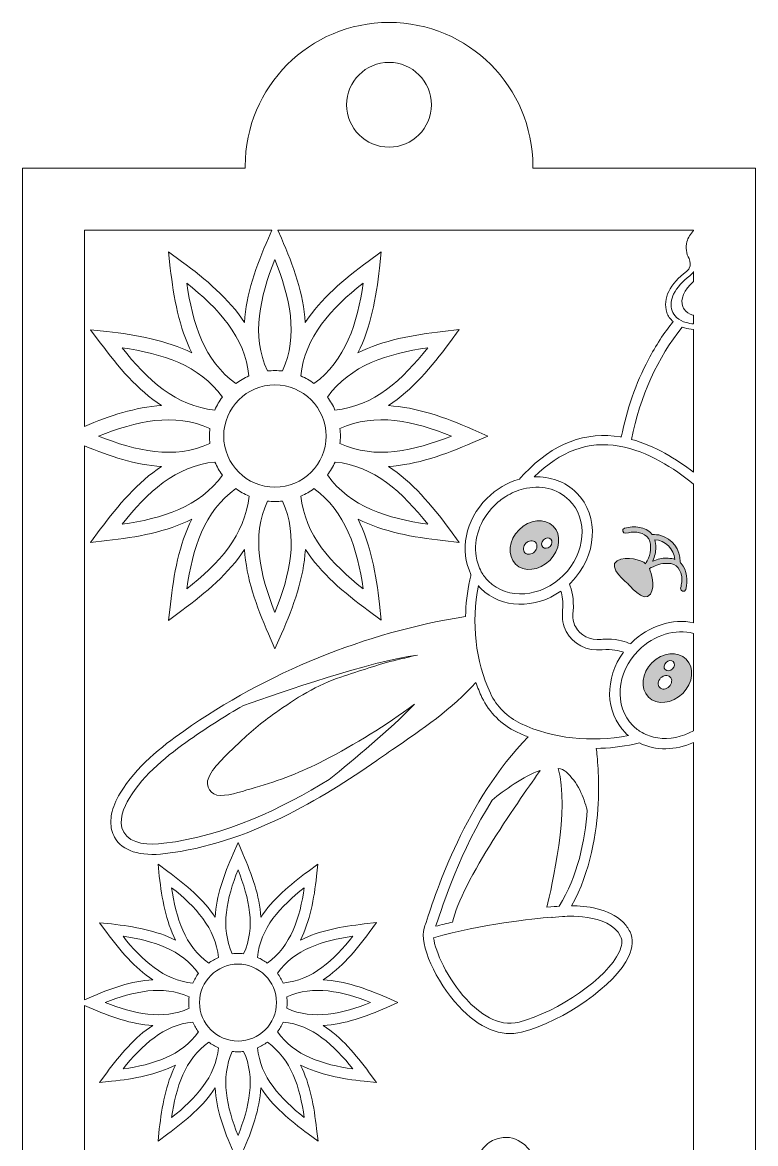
# Model space of a CAD drawing. Header units: inches. Extents: x 0.9 to 7.6, y -17.3 to 6.3.
# Drawn here: x 0.92 to 7.59, y -3.9 to 6.3 of the extents above; entities that cross this region are included whole.
import ezdxf

# ---------------------------------------------------------------- set-up
doc = ezdxf.new("R2010")
doc.units = ezdxf.units.IN
doc.header["$MEASUREMENT"] = 0
doc.layers.add('Layer 1', color=7, linetype='Continuous')

# ---------------------------------------------------------------- blocks, each defined once
blk = doc.blocks.new('block 2')
at = {"layer": 'Layer 1', "true_color": 0x231f20}
h = blk.add_hatch(color=250, dxfattribs=at)
h.dxf.hatch_style = 2
edge = h.paths.add_edge_path()
edge.add_spline(control_points=[(5.408, 1.369), (5.485, 1.292), (5.625, 1.307), (5.72, 1.402), (5.815, 1.497), (5.829, 1.636), (5.752, 1.713), (5.675, 1.79), (5.535, 1.776), (5.44, 1.681), (5.346, 1.586), (5.331, 1.447), (5.408, 1.369)], knot_values=[0, 0, 0, 0, 1, 1, 1, 2, 2, 2, 3, 3, 3, 4, 4, 4, 4], degree=3, periodic=1)
edge = h.paths.add_edge_path()
edge.add_spline(control_points=[(5.663, 1.589), (5.684, 1.609), (5.713, 1.612), (5.73, 1.595), (5.746, 1.579), (5.743, 1.549), (5.723, 1.529), (5.703, 1.509), (5.673, 1.506), (5.656, 1.522), (5.64, 1.539), (5.643, 1.568), (5.663, 1.589)], knot_values=[0, 0, 0, 0, 1, 1, 1, 2, 2, 2, 3, 3, 3, 4, 4, 4, 4], degree=3, periodic=1)
edge = h.paths.add_edge_path()
edge.add_spline(control_points=[(5.503, 1.558), (5.529, 1.584), (5.568, 1.588), (5.59, 1.567), (5.611, 1.545), (5.607, 1.507), (5.581, 1.48), (5.554, 1.454), (5.516, 1.45), (5.494, 1.471), (5.473, 1.493), (5.477, 1.531), (5.503, 1.558)], knot_values=[0, 0, 0, 0, 1, 1, 1, 2, 2, 2, 3, 3, 3, 4, 4, 4, 4], degree=3, periodic=1)
h = blk.add_hatch(color=250, dxfattribs=at)
h.dxf.hatch_style = 2
edge = h.paths.add_edge_path()
edge.add_spline(control_points=[(6.412, 1.649), (6.477, 1.664), (6.551, 1.667), (6.604, 1.619), (6.632, 1.595), (6.636, 1.557), (6.637, 1.522), (6.637, 1.488), (6.631, 1.454), (6.617, 1.423), (6.61, 1.405), (6.601, 1.388), (6.591, 1.371), (6.591, 1.371), (6.578, 1.384), (6.578, 1.384), (6.578, 1.384), (6.577, 1.385), (6.577, 1.385), (6.577, 1.385), (6.577, 1.385), (6.577, 1.385), (6.561, 1.392), (6.42, 1.453), (6.332, 1.399), (6.239, 1.341), (6.429, 1.192), (6.429, 1.192), (6.429, 1.192), (6.578, 1.002), (6.636, 1.095), (6.682, 1.171), (6.644, 1.286), (6.627, 1.327), (6.672, 1.351), (6.717, 1.373), (6.769, 1.375), (6.801, 1.376), (6.845, 1.375), (6.871, 1.353), (6.896, 1.331), (6.911, 1.298), (6.918, 1.266), (6.926, 1.227), (6.92, 1.188), (6.911, 1.15), (6.904, 1.12), (6.95, 1.108), (6.957, 1.138), (6.976, 1.22), (6.974, 1.308), (6.916, 1.374), (6.913, 1.378), (6.909, 1.381), (6.906, 1.385), (6.906, 1.386), (6.907, 1.388), (6.907, 1.39), (6.911, 1.499), (6.833, 1.599), (6.73, 1.629), (6.705, 1.636), (6.679, 1.638), (6.653, 1.636), (6.651, 1.639), (6.649, 1.641), (6.647, 1.644), (6.62, 1.674), (6.578, 1.695), (6.538, 1.702), (6.492, 1.711), (6.445, 1.706), (6.4, 1.695), (6.37, 1.688), (6.382, 1.642), (6.412, 1.649)], knot_values=[0, 0, 0, 0, 1, 1, 1, 2, 2, 2, 3, 3, 3, 4, 4, 4, 5, 5, 5, 6, 6, 6, 7, 7, 7, 8, 8, 8, 9, 9, 9, 10, 10, 10, 11, 11, 11, 12, 12, 12, 13, 13, 13, 14, 14, 14, 15, 15, 15, 16, 16, 16, 17, 17, 17, 18, 18, 18, 19, 19, 19, 20, 20, 20, 21, 21, 21, 22, 22, 22, 23, 23, 23, 24, 24, 24, 25, 25, 25, 25], degree=3, periodic=1)
edge = h.paths.add_edge_path()
edge.add_spline(control_points=[(6.658, 1.398), (6.675, 1.437), (6.685, 1.478), (6.684, 1.52), (6.684, 1.543), (6.682, 1.567), (6.675, 1.59), (6.77, 1.587), (6.852, 1.505), (6.859, 1.411), (6.84, 1.417), (6.819, 1.42), (6.798, 1.422), (6.756, 1.424), (6.715, 1.418), (6.675, 1.402), (6.669, 1.4), (6.663, 1.397), (6.656, 1.394), (6.657, 1.395), (6.657, 1.396), (6.658, 1.398)], knot_values=[0, 0, 0, 0, 1, 1, 1, 2, 2, 2, 3, 3, 3, 4, 4, 4, 5, 5, 5, 6, 6, 6, 7, 7, 7, 7], degree=3, periodic=1)
h = blk.add_hatch(color=250, dxfattribs=at)
h.dxf.hatch_style = 2
edge = h.paths.add_edge_path()
edge.add_spline(control_points=[(6.93, 0.192), (7.025, 0.287), (7.039, 0.426), (6.962, 0.503), (6.885, 0.58), (6.745, 0.566), (6.65, 0.471), (6.555, 0.376), (6.541, 0.236), (6.618, 0.159), (6.695, 0.082), (6.835, 0.097), (6.93, 0.192)], knot_values=[0, 0, 0, 0, 1, 1, 1, 2, 2, 2, 3, 3, 3, 4, 4, 4, 4], degree=3, periodic=1)
edge = h.paths.add_edge_path()
edge.add_spline(control_points=[(6.778, 0.474), (6.798, 0.494), (6.828, 0.497), (6.844, 0.481), (6.861, 0.464), (6.857, 0.435), (6.837, 0.415), (6.817, 0.394), (6.787, 0.391), (6.771, 0.408), (6.754, 0.424), (6.758, 0.454), (6.778, 0.474)], knot_values=[0, 0, 0, 0, 1, 1, 1, 2, 2, 2, 3, 3, 3, 4, 4, 4, 4], degree=3, periodic=1)
edge = h.paths.add_edge_path()
edge.add_spline(control_points=[(6.729, 0.332), (6.755, 0.358), (6.794, 0.362), (6.816, 0.341), (6.837, 0.319), (6.833, 0.281), (6.807, 0.254), (6.78, 0.228), (6.741, 0.224), (6.72, 0.245), (6.699, 0.267), (6.703, 0.305), (6.729, 0.332)], knot_values=[0, 0, 0, 0, 1, 1, 1, 2, 2, 2, 3, 3, 3, 4, 4, 4, 4], degree=3, periodic=1)
at = {"layer": 'Layer 1', "lineweight": 0}
for points, knots in [([(5.566, 4.971), (5.566, 4.976), (5.566, 4.982), (5.566, 4.987), (5.566, 5.71), (4.98, 6.296), (4.257, 6.296), (3.534, 6.296), (2.948, 5.71), (2.948, 4.987), (2.948, 4.982), (2.948, 4.976), (2.948, 4.971), (2.948, 4.971), (0.921, 4.971), (0.921, 4.971), (0.921, 4.971), (0.921, -17.31), (0.921, -17.31), (0.921, -17.31), (7.593, -17.31), (7.593, -17.31), (7.593, -17.31), (7.593, -8.71), (7.593, -8.71), (7.593, -8.71), (7.593, -7.305), (7.593, -7.305), (7.593, -7.305), (7.593, -7.115), (7.593, -7.115), (7.593, -7.115), (7.593, -5.753), (7.593, -5.753), (7.593, -5.753), (7.593, 4.971), (7.593, 4.971), (7.593, 4.971), (5.566, 4.971), (5.566, 4.971)], [0, 0, 0, 0, 1, 1, 1, 2, 2, 2, 3, 3, 3, 4, 4, 4, 5, 5, 5, 6, 6, 6, 7, 7, 7, 8, 8, 8, 9, 9, 9, 10, 10, 10, 11, 11, 11, 12, 12, 12, 13, 13, 13, 13]), ([(4.257, 5.933), (4.47, 5.933), (4.643, 5.761), (4.643, 5.547), (4.643, 5.334), (4.47, 5.161), (4.257, 5.161), (4.044, 5.161), (3.871, 5.334), (3.871, 5.547), (3.871, 5.761), (4.044, 5.933), (4.257, 5.933)], [0, 0, 0, 0, 1, 1, 1, 2, 2, 2, 3, 3, 3, 4, 4, 4, 4]), ([(1.485, 4.407), (1.485, 4.407), (3.191, 4.407), (3.191, 4.407), (3.191, 4.407), (3.159, 4.333), (3.159, 4.333), (3.05, 4.083), (2.956, 3.823), (2.942, 3.565), (2.801, 3.782), (2.59, 3.96), (2.37, 4.122), (2.37, 4.122), (2.251, 4.21), (2.251, 4.21), (2.251, 4.21), (2.267, 4.062), (2.267, 4.062), (2.298, 3.791), (2.347, 3.519), (2.463, 3.289), (2.233, 3.405), (1.961, 3.454), (1.69, 3.485), (1.69, 3.485), (1.542, 3.501), (1.542, 3.501), (1.542, 3.501), (1.63, 3.382), (1.63, 3.382), (1.793, 3.162), (1.97, 2.951), (2.187, 2.81), (1.952, 2.797), (1.715, 2.718), (1.485, 2.621), (1.485, 2.621), (1.485, 4.407), (1.485, 4.407)], [0, 0, 0, 0, 1, 1, 1, 2, 2, 2, 3, 3, 3, 4, 4, 4, 5, 5, 5, 6, 6, 6, 7, 7, 7, 8, 8, 8, 9, 9, 9, 10, 10, 10, 11, 11, 11, 12, 12, 12, 13, 13, 13, 13]), ([(6.989, -14.947), (6.964, -14.921), (6.935, -14.903), (6.902, -14.889), (6.89, -14.885), (6.88, -14.88), (6.869, -14.875), (6.884, -14.855), (6.896, -14.834), (6.906, -14.812), (6.926, -14.765), (6.929, -14.709), (6.908, -14.662), (6.891, -14.622), (6.856, -14.59), (6.818, -14.57), (6.798, -14.561), (6.778, -14.552), (6.756, -14.548), (6.731, -14.543), (6.707, -14.54), (6.682, -14.541), (6.668, -14.541), (6.654, -14.542), (6.64, -14.544), (6.666, -14.502), (6.691, -14.459), (6.712, -14.414), (6.735, -14.365), (6.753, -14.314), (6.761, -14.26), (6.769, -14.205), (6.76, -14.151), (6.728, -14.105), (6.71, -14.08), (6.685, -14.062), (6.657, -14.049), (6.632, -14.037), (6.604, -14.035), (6.577, -14.038), (6.542, -14.042), (6.51, -14.056), (6.479, -14.074), (6.518, -14.019), (6.557, -13.964), (6.595, -13.909), (6.627, -13.862), (6.661, -13.815), (6.688, -13.765), (6.718, -13.711), (6.739, -13.655), (6.748, -13.594), (6.756, -13.538), (6.756, -13.471), (6.713, -13.429), (6.672, -13.389), (6.616, -13.381), (6.562, -13.389), (6.513, -13.396), (6.467, -13.416), (6.426, -13.442), (6.371, -13.477), (6.317, -13.514), (6.264, -13.553), (6.224, -13.583), (6.184, -13.614), (6.146, -13.646), (6.146, -13.633), (6.145, -13.62), (6.143, -13.606), (6.138, -13.574), (6.128, -13.54), (6.112, -13.512), (6.091, -13.478), (6.064, -13.45), (6.026, -13.436), (5.99, -13.422), (5.952, -13.427), (5.916, -13.439), (5.89, -13.449), (5.865, -13.466), (5.843, -13.484), (5.818, -13.504), (5.797, -13.527), (5.776, -13.551), (5.742, -13.589), (5.713, -13.632), (5.684, -13.674), (5.651, -13.724), (5.619, -13.775), (5.589, -13.826), (5.589, -13.825), (5.588, -13.824), (5.588, -13.823), (5.573, -13.778), (5.553, -13.735), (5.519, -13.701), (5.504, -13.686), (5.487, -13.671), (5.468, -13.66), (5.445, -13.648), (5.422, -13.639), (5.396, -13.635), (5.345, -13.628), (5.293, -13.65), (5.255, -13.683), (5.232, -13.702), (5.214, -13.725), (5.2, -13.751), (5.196, -13.747), (5.193, -13.744), (5.189, -13.741), (5.17, -13.724), (5.153, -13.705), (5.132, -13.69), (5.103, -13.67), (5.069, -13.657), (5.033, -13.654), (5, -13.651), (4.965, -13.658), (4.935, -13.671), (4.907, -13.684), (4.883, -13.704), (4.864, -13.728), (4.848, -13.749), (4.836, -13.774), (4.828, -13.799), (4.819, -13.826), (4.814, -13.854), (4.811, -13.882), (4.806, -13.934), (4.809, -13.988), (4.816, -14.04), (4.823, -14.096), (4.838, -14.151), (4.859, -14.204), (4.901, -14.307), (4.97, -14.398), (5.049, -14.476), (5.084, -14.512), (5.122, -14.546), (5.16, -14.578), (5.077, -14.572), (4.994, -14.577), (4.914, -14.591), (4.692, -14.632), (4.491, -14.763), (4.297, -14.991), (4.141, -15.175), (4.014, -15.394), (3.888, -15.62), (3.781, -15.809), (3.646, -16.072), (3.535, -16.362), (3.495, -16.466), (3.458, -16.572), (3.426, -16.68), (3.42, -16.702), (3.414, -16.724), (3.408, -16.746), (3.408, -16.746), (1.525, -16.746), (1.525, -16.746), (1.531, -16.734), (1.54, -16.724), (1.551, -16.715), (1.622, -16.662), (1.677, -16.6), (1.712, -16.533), (1.741, -16.477), (1.748, -16.402), (1.729, -16.342), (1.719, -16.31), (1.698, -16.281), (1.672, -16.259), (1.755, -16.156), (1.83, -16.041), (1.897, -15.914), (2.01, -15.699), (2.094, -15.456), (2.143, -15.209), (2.145, -15.21), (2.147, -15.21), (2.149, -15.21), (2.464, -15.266), (2.767, -15.15), (3.026, -14.874), (3.042, -14.858), (3.056, -14.841), (3.071, -14.824), (3.178, -14.795), (3.281, -14.737), (3.368, -14.65), (3.565, -14.453), (3.616, -14.17), (3.511, -13.959), (3.515, -13.943), (3.518, -13.927), (3.522, -13.911), (3.545, -13.799), (3.558, -13.687), (3.561, -13.577), (4.479, -13.429), (5.365, -13.069), (6.125, -12.534), (6.328, -12.39), (6.556, -12.211), (6.703, -11.969), (6.743, -11.903), (6.769, -11.84), (6.781, -11.78), (6.791, -11.729), (6.791, -11.682), (6.781, -11.639), (6.775, -11.614), (6.766, -11.59), (6.754, -11.568), (6.683, -11.443), (6.524, -11.392), (6.294, -11.419), (5.539, -11.509), (4.868, -11.919), (4.369, -12.267), (4.322, -12.299), (4.274, -12.332), (4.223, -12.366), (3.964, -12.543), (3.674, -12.741), (3.468, -12.977), (3.451, -12.931), (3.432, -12.885), (3.411, -12.841), (3.345, -12.703), (3.233, -12.592), (3.096, -12.526), (3.062, -12.51), (3.027, -12.495), (2.991, -12.481), (3.558, -11.902), (3.829, -11.072), (3.92, -10.794), (3.927, -10.772), (3.933, -10.754), (3.938, -10.74), (3.985, -10.601), (3.832, -10.256), (3.623, -10.03), (3.438, -9.831), (3.235, -9.747), (3.05, -9.795), (2.66, -9.895), (2.196, -10.224), (2.076, -10.484), (2.037, -10.568), (2.033, -10.643), (2.064, -10.707), (2.08, -10.741), (2.102, -10.77), (2.127, -10.795), (2.254, -10.922), (2.473, -10.943), (2.596, -10.944), (2.42, -11.256), (2.367, -11.617), (2.354, -11.874), (2.342, -12.116), (2.362, -12.306), (2.371, -12.375), (2.258, -12.378), (2.142, -12.391), (2.025, -12.415), (2.01, -12.419), (1.994, -12.422), (1.978, -12.426), (1.831, -12.353), (1.649, -12.355), (1.485, -12.43), (1.485, -12.43), (1.485, -9.828), (1.485, -9.828), (1.485, -9.828), (1.493, -9.845), (1.493, -9.845), (1.493, -9.845), (1.55, -9.714), (1.55, -9.714), (1.655, -9.474), (1.745, -9.225), (1.758, -8.978), (1.893, -9.185), (2.096, -9.356), (2.307, -9.511), (2.307, -9.511), (2.421, -9.596), (2.421, -9.596), (2.421, -9.596), (2.405, -9.454), (2.405, -9.454), (2.376, -9.194), (2.329, -8.933), (2.217, -8.712), (2.438, -8.824), (2.699, -8.871), (2.959, -8.9), (2.959, -8.9), (3.101, -8.916), (3.101, -8.916), (3.101, -8.916), (3.016, -8.801), (3.016, -8.801), (2.861, -8.59), (2.69, -8.388), (2.483, -8.253), (2.73, -8.239), (2.979, -8.149), (3.219, -8.044), (3.219, -8.044), (3.35, -7.987), (3.35, -7.987), (3.35, -7.987), (3.219, -7.93), (3.219, -7.93), (2.979, -7.825), (2.73, -7.735), (2.483, -7.722), (2.69, -7.587), (2.861, -7.384), (3.016, -7.173), (3.016, -7.173), (3.101, -7.059), (3.101, -7.059), (3.101, -7.059), (2.959, -7.075), (2.959, -7.075), (2.699, -7.104), (2.438, -7.151), (2.217, -7.263), (2.329, -7.042), (2.376, -6.781), (2.405, -6.521), (2.405, -6.521), (2.421, -6.379), (2.421, -6.379), (2.421, -6.379), (2.306, -6.464), (2.306, -6.464), (2.095, -6.619), (1.893, -6.79), (1.758, -6.997), (1.744, -6.75), (1.654, -6.501), (1.549, -6.261), (1.549, -6.261), (1.492, -6.13), (1.492, -6.13), (1.492, -6.13), (1.485, -6.147), (1.485, -6.147), (1.485, -6.147), (1.485, -2.647), (1.485, -2.647), (1.485, -2.647), (1.529, -2.666), (1.529, -2.666), (1.718, -2.748), (1.913, -2.819), (2.107, -2.829), (1.944, -2.936), (1.81, -3.094), (1.688, -3.259), (1.688, -3.259), (1.622, -3.349), (1.622, -3.349), (1.622, -3.349), (1.733, -3.337), (1.733, -3.337), (1.937, -3.314), (2.142, -3.277), (2.315, -3.189), (2.227, -3.363), (2.19, -3.567), (2.167, -3.771), (2.167, -3.771), (2.155, -3.882), (2.155, -3.882), (2.155, -3.882), (2.245, -3.816), (2.245, -3.816), (2.41, -3.694), (2.569, -3.56), (2.675, -3.397), (2.685, -3.591), (2.756, -3.786), (2.838, -3.975), (2.838, -3.975), (2.883, -4.077), (2.883, -4.077), (2.883, -4.077), (2.928, -3.975), (2.928, -3.975), (3.01, -3.786), (3.08, -3.591), (3.091, -3.397), (3.197, -3.56), (3.355, -3.694), (3.521, -3.816), (3.521, -3.816), (3.611, -3.882), (3.611, -3.882), (3.611, -3.882), (3.598, -3.771), (3.598, -3.771), (3.575, -3.567), (3.539, -3.362), (3.451, -3.189), (3.624, -3.277), (3.828, -3.314), (4.032, -3.337), (4.032, -3.337), (4.143, -3.349), (4.143, -3.349), (4.143, -3.349), (4.077, -3.259), (4.077, -3.259), (3.955, -3.094), (3.821, -2.935), (3.659, -2.829), (3.853, -2.819), (4.048, -2.748), (4.236, -2.666), (4.236, -2.666), (4.338, -2.621), (4.338, -2.621), (4.338, -2.621), (4.236, -2.576), (4.236, -2.576), (4.048, -2.494), (3.853, -2.424), (3.659, -2.413), (3.821, -2.307), (3.955, -2.149), (4.077, -1.983), (4.077, -1.983), (4.143, -1.893), (4.143, -1.893), (4.143, -1.893), (4.032, -1.906), (4.032, -1.906), (3.828, -1.929), (3.624, -1.965), (3.451, -2.053), (3.538, -1.88), (3.575, -1.676), (3.598, -1.472), (3.598, -1.472), (3.61, -1.361), (3.61, -1.361), (3.61, -1.361), (3.52, -1.427), (3.52, -1.427), (3.355, -1.549), (3.197, -1.683), (3.091, -1.845), (3.08, -1.651), (3.009, -1.456), (2.927, -1.268), (2.927, -1.268), (2.883, -1.166), (2.883, -1.166), (2.883, -1.166), (2.838, -1.268), (2.838, -1.268), (2.756, -1.456), (2.685, -1.652), (2.675, -1.845), (2.569, -1.683), (2.41, -1.549), (2.245, -1.427), (2.245, -1.427), (2.155, -1.361), (2.155, -1.361), (2.155, -1.361), (2.167, -1.472), (2.167, -1.472), (2.19, -1.676), (2.227, -1.88), (2.315, -2.053), (2.141, -1.966), (1.937, -1.929), (1.733, -1.906), (1.733, -1.906), (1.622, -1.894), (1.622, -1.894), (1.622, -1.894), (1.688, -1.984), (1.688, -1.984), (1.81, -2.149), (1.944, -2.307), (2.107, -2.413), (1.913, -2.424), (1.718, -2.495), (1.529, -2.577), (1.529, -2.577), (1.485, -2.596), (1.485, -2.596), (1.485, -2.596), (1.485, 2.445), (1.485, 2.445), (1.715, 2.348), (1.952, 2.269), (2.187, 2.256), (1.971, 2.115), (1.793, 1.904), (1.63, 1.685), (1.63, 1.685), (1.542, 1.565), (1.542, 1.565), (1.542, 1.565), (1.69, 1.582), (1.69, 1.582), (1.962, 1.612), (2.233, 1.661), (2.464, 1.778), (2.347, 1.547), (2.298, 1.276), (2.268, 1.004), (2.268, 1.004), (2.251, 0.856), (2.251, 0.856), (2.251, 0.856), (2.371, 0.945), (2.371, 0.945), (2.591, 1.107), (2.801, 1.285), (2.943, 1.501), (2.957, 1.243), (3.05, 0.984), (3.16, 0.733), (3.16, 0.733), (3.219, 0.597), (3.219, 0.597), (3.219, 0.597), (3.279, 0.733), (3.279, 0.733), (3.388, 0.984), (3.482, 1.243), (3.496, 1.501), (3.637, 1.285), (3.848, 1.107), (4.068, 0.945), (4.068, 0.945), (4.187, 0.857), (4.187, 0.857), (4.187, 0.857), (4.171, 1.004), (4.171, 1.004), (4.14, 1.276), (4.091, 1.548), (3.975, 1.778), (4.205, 1.661), (4.477, 1.612), (4.748, 1.582), (4.748, 1.582), (4.896, 1.565), (4.896, 1.565), (4.896, 1.565), (4.808, 1.685), (4.808, 1.685), (4.646, 1.905), (4.468, 2.116), (4.251, 2.257), (4.509, 2.271), (4.769, 2.365), (5.019, 2.474), (5.019, 2.474), (5.155, 2.533), (5.155, 2.533), (5.155, 2.533), (5.019, 2.593), (5.019, 2.593), (4.769, 2.702), (4.509, 2.796), (4.251, 2.81), (4.467, 2.951), (4.645, 3.162), (4.808, 3.382), (4.808, 3.382), (4.896, 3.502), (4.896, 3.502), (4.896, 3.502), (4.748, 3.485), (4.748, 3.485), (4.476, 3.454), (4.205, 3.406), (3.974, 3.289), (4.091, 3.519), (4.14, 3.791), (4.17, 4.062), (4.17, 4.062), (4.187, 4.21), (4.187, 4.21), (4.187, 4.21), (4.067, 4.122), (4.067, 4.122), (3.847, 3.96), (3.637, 3.782), (3.495, 3.566), (3.481, 3.823), (3.388, 4.083), (3.278, 4.333), (3.278, 4.333), (3.246, 4.407), (3.246, 4.407), (3.246, 4.407), (7.029, 4.407), (7.029, 4.407), (7.029, 4.407), (7.029, 4.404), (7.029, 4.404), (7, 4.373), (6.978, 4.338), (6.968, 4.3), (6.955, 4.25), (6.962, 4.192), (6.987, 4.147), (7.002, 4.119), (7.002, 4.087), (6.989, 4.061), (6.983, 4.049), (6.974, 4.039), (6.963, 4.031), (6.891, 3.977), (6.837, 3.915), (6.802, 3.848), (6.773, 3.792), (6.766, 3.717), (6.784, 3.658), (6.794, 3.625), (6.816, 3.597), (6.842, 3.574), (6.759, 3.471), (6.684, 3.356), (6.617, 3.229), (6.504, 3.014), (6.42, 2.771), (6.371, 2.524), (6.369, 2.525), (6.367, 2.525), (6.365, 2.525), (6.05, 2.581), (5.747, 2.465), (5.488, 2.189), (5.472, 2.173), (5.457, 2.156), (5.443, 2.14), (5.336, 2.11), (5.233, 2.052), (5.146, 1.965), (4.949, 1.768), (4.898, 1.486), (5.003, 1.274), (4.999, 1.258), (4.996, 1.242), (4.992, 1.226), (4.969, 1.114), (4.956, 1.002), (4.953, 0.892), (4.035, 0.744), (3.149, 0.384), (2.389, -0.151), (2.186, -0.294), (1.958, -0.473), (1.811, -0.716), (1.771, -0.782), (1.745, -0.845), (1.733, -0.905), (1.723, -0.956), (1.723, -1.003), (1.733, -1.046), (1.739, -1.071), (1.748, -1.095), (1.76, -1.117), (1.831, -1.242), (1.99, -1.293), (2.22, -1.266), (2.975, -1.176), (3.645, -0.766), (4.145, -0.418), (4.192, -0.386), (4.24, -0.353), (4.29, -0.318), (4.549, -0.142), (4.84, 0.056), (5.046, 0.292), (5.063, 0.246), (5.082, 0.2), (5.103, 0.156), (5.169, 0.019), (5.281, -0.093), (5.418, -0.159), (5.452, -0.175), (5.487, -0.19), (5.523, -0.204), (4.956, -0.783), (4.685, -1.613), (4.594, -1.891), (4.587, -1.913), (4.581, -1.931), (4.576, -1.945), (4.529, -2.084), (4.682, -2.429), (4.891, -2.655), (5.075, -2.854), (5.279, -2.938), (5.464, -2.89), (5.854, -2.789), (6.318, -2.461), (6.438, -2.2), (6.477, -2.117), (6.481, -2.042), (6.45, -1.978), (6.434, -1.944), (6.412, -1.915), (6.387, -1.89), (6.26, -1.763), (6.041, -1.741), (5.918, -1.74), (6.094, -1.429), (6.147, -1.068), (6.16, -0.811), (6.172, -0.569), (6.152, -0.379), (6.143, -0.309), (6.256, -0.307), (6.372, -0.294), (6.488, -0.27), (6.504, -0.266), (6.52, -0.263), (6.536, -0.259), (6.683, -0.332), (6.865, -0.329), (7.029, -0.254), (7.029, -0.254), (7.029, -5.333), (7.029, -5.333), (6.943, -5.277), (6.856, -5.225), (6.768, -5.179), (6.415, -4.994), (6.1, -4.934), (5.805, -4.995), (5.7, -5.016), (5.596, -5.052), (5.497, -5.1), (5.524, -5.05), (5.55, -5), (5.573, -4.948), (5.635, -4.814), (5.681, -4.669), (5.691, -4.52), (5.696, -4.442), (5.69, -4.362), (5.674, -4.286), (5.66, -4.219), (5.639, -4.152), (5.612, -4.09), (5.596, -4.055), (5.577, -4.022), (5.556, -3.99), (5.535, -3.958), (5.51, -3.931), (5.481, -3.907), (5.422, -3.857), (5.342, -3.837), (5.267, -3.853), (5.22, -3.862), (5.175, -3.885), (5.14, -3.918), (5.106, -3.951), (5.082, -3.99), (5.064, -4.035), (5.058, -4.05), (5.051, -4.064), (5.044, -4.079), (5.018, -4.058), (4.99, -4.042), (4.96, -4.029), (4.898, -4.002), (4.823, -3.998), (4.76, -4.026), (4.707, -4.05), (4.664, -4.096), (4.638, -4.147), (4.625, -4.174), (4.614, -4.2), (4.608, -4.229), (4.601, -4.262), (4.597, -4.295), (4.598, -4.328), (4.599, -4.347), (4.601, -4.366), (4.603, -4.384), (4.547, -4.349), (4.489, -4.316), (4.43, -4.288), (4.364, -4.257), (4.296, -4.232), (4.224, -4.222), (4.151, -4.212), (4.078, -4.224), (4.018, -4.266), (3.984, -4.29), (3.959, -4.324), (3.942, -4.361), (3.927, -4.394), (3.924, -4.431), (3.928, -4.468), (3.933, -4.514), (3.953, -4.558), (3.976, -4.598), (3.903, -4.547), (3.829, -4.495), (3.755, -4.444), (3.693, -4.401), (3.631, -4.356), (3.565, -4.32), (3.492, -4.28), (3.417, -4.252), (3.335, -4.24), (3.261, -4.229), (3.171, -4.229), (3.115, -4.287), (3.063, -4.342), (3.052, -4.415), (3.062, -4.488), (3.071, -4.553), (3.098, -4.614), (3.133, -4.669), (3.18, -4.743), (3.229, -4.815), (3.281, -4.886), (3.321, -4.939), (3.362, -4.992), (3.406, -5.042), (3.388, -5.043), (3.37, -5.044), (3.352, -5.047), (3.309, -5.053), (3.264, -5.066), (3.227, -5.089), (3.181, -5.116), (3.144, -5.152), (3.125, -5.203), (3.107, -5.251), (3.113, -5.302), (3.129, -5.349), (3.142, -5.385), (3.165, -5.418), (3.189, -5.447), (3.215, -5.48), (3.246, -5.508), (3.278, -5.536), (3.33, -5.581), (3.386, -5.621), (3.443, -5.659), (3.509, -5.703), (3.577, -5.746), (3.646, -5.786), (3.644, -5.786), (3.643, -5.787), (3.641, -5.787), (3.582, -5.807), (3.524, -5.834), (3.479, -5.879), (3.458, -5.899), (3.439, -5.922), (3.424, -5.948), (3.407, -5.978), (3.396, -6.009), (3.391, -6.044), (3.381, -6.112), (3.41, -6.181), (3.454, -6.232), (3.48, -6.262), (3.511, -6.286), (3.545, -6.305), (3.54, -6.31), (3.536, -6.315), (3.532, -6.319), (3.509, -6.344), (3.483, -6.367), (3.464, -6.395), (3.437, -6.434), (3.42, -6.48), (3.416, -6.527), (3.412, -6.572), (3.421, -6.618), (3.439, -6.659), (3.456, -6.696), (3.483, -6.727), (3.515, -6.752), (3.543, -6.774), (3.576, -6.79), (3.61, -6.801), (3.645, -6.813), (3.683, -6.82), (3.72, -6.824), (3.79, -6.831), (3.861, -6.827), (3.931, -6.817), (4.006, -6.808), (4.079, -6.788), (4.149, -6.759), (4.287, -6.703), (4.408, -6.611), (4.513, -6.506), (4.56, -6.459), (4.605, -6.409), (4.648, -6.358), (4.641, -6.468), (4.646, -6.579), (4.666, -6.687), (4.721, -6.982), (4.895, -7.251), (5.199, -7.509), (5.445, -7.717), (5.736, -7.886), (6.038, -8.055), (6.16, -8.124), (6.306, -8.202), (6.467, -8.28), (6.467, -8.28), (6.393, -8.335), (6.393, -8.335), (6.233, -8.453), (6.079, -8.583), (5.976, -8.741), (5.966, -8.553), (5.897, -8.363), (5.818, -8.181), (5.818, -8.181), (5.774, -8.081), (5.774, -8.081), (5.774, -8.081), (5.731, -8.181), (5.731, -8.181), (5.651, -8.363), (5.583, -8.553), (5.572, -8.741), (5.469, -8.583), (5.316, -8.453), (5.155, -8.335), (5.155, -8.335), (5.068, -8.271), (5.068, -8.271), (5.068, -8.271), (5.08, -8.378), (5.08, -8.378), (5.102, -8.577), (5.138, -8.775), (5.223, -8.943), (5.055, -8.858), (4.857, -8.822), (4.659, -8.8), (4.659, -8.8), (4.551, -8.788), (4.551, -8.788), (4.551, -8.788), (4.616, -8.875), (4.616, -8.875), (4.734, -9.035), (4.864, -9.189), (5.021, -9.292), (4.833, -9.302), (4.644, -9.371), (4.461, -9.451), (4.461, -9.451), (4.362, -9.494), (4.362, -9.494), (4.362, -9.494), (4.461, -9.537), (4.461, -9.537), (4.644, -9.617), (4.833, -9.685), (5.021, -9.696), (4.864, -9.799), (4.734, -9.952), (4.616, -10.113), (4.616, -10.113), (4.551, -10.2), (4.551, -10.2), (4.551, -10.2), (4.659, -10.188), (4.659, -10.188), (4.857, -10.166), (5.055, -10.13), (5.223, -10.045), (5.138, -10.213), (5.103, -10.411), (5.08, -10.609), (5.08, -10.609), (5.068, -10.717), (5.068, -10.717), (5.068, -10.717), (5.156, -10.653), (5.156, -10.653), (5.316, -10.534), (5.47, -10.404), (5.573, -10.247), (5.583, -10.435), (5.651, -10.624), (5.731, -10.807), (5.731, -10.807), (5.774, -10.906), (5.774, -10.906), (5.774, -10.906), (5.818, -10.807), (5.818, -10.807), (5.898, -10.624), (5.966, -10.435), (5.976, -10.247), (6.079, -10.404), (6.233, -10.534), (6.393, -10.652), (6.393, -10.652), (6.481, -10.717), (6.481, -10.717), (6.481, -10.717), (6.468, -10.609), (6.468, -10.609), (6.446, -10.411), (6.411, -10.213), (6.325, -10.045), (6.493, -10.13), (6.692, -10.165), (6.89, -10.188), (6.89, -10.188), (6.997, -10.2), (6.997, -10.2), (6.997, -10.2), (6.933, -10.113), (6.933, -10.113), (6.815, -9.952), (6.685, -9.798), (6.527, -9.695), (6.695, -9.686), (6.864, -9.631), (7.029, -9.562), (7.029, -9.562), (7.029, -15.01), (7.029, -15.01), (7.02, -14.987), (7.007, -14.965), (6.989, -14.947)], [0, 0, 0, 0, 1, 1, 1, 2, 2, 2, 3, 3, 3, 4, 4, 4, 5, 5, 5, 6, 6, 6, 7, 7, 7, 8, 8, 8, 9, 9, 9, 10, 10, 10, 11, 11, 11, 12, 12, 12, 13, 13, 13, 14, 14, 14, 15, 15, 15, 16, 16, 16, 17, 17, 17, 18, 18, 18, 19, 19, 19, 20, 20, 20, 21, 21, 21, 22, 22, 22, 23, 23, 23, 24, 24, 24, 25, 25, 25, 26, 26, 26, 27, 27, 27, 28, 28, 28, 29, 29, 29, 30, 30, 30, 31, 31, 31, 32, 32, 32, 33, 33, 33, 34, 34, 34, 35, 35, 35, 36, 36, 36, 37, 37, 37, 38, 38, 38, 39, 39, 39, 40, 40, 40, 41, 41, 41, 42, 42, 42, 43, 43, 43, 44, 44, 44, 45, 45, 45, 46, 46, 46, 47, 47, 47, 48, 48, 48, 49, 49, 49, 50, 50, 50, 51, 51, 51, 52, 52, 52, 53, 53, 53, 54, 54, 54, 55, 55, 55, 56, 56, 56, 57, 57, 57, 58, 58, 58, 59, 59, 59, 60, 60, 60, 61, 61, 61, 62, 62, 62, 63, 63, 63, 64, 64, 64, 65, 65, 65, 66, 66, 66, 67, 67, 67, 68, 68, 68, 69, 69, 69, 70, 70, 70, 71, 71, 71, 72, 72, 72, 73, 73, 73, 74, 74, 74, 75, 75, 75, 76, 76, 76, 77, 77, 77, 78, 78, 78, 79, 79, 79, 80, 80, 80, 81, 81, 81, 82, 82, 82, 83, 83, 83, 84, 84, 84, 85, 85, 85, 86, 86, 86, 87, 87, 87, 88, 88, 88, 89, 89, 89, 90, 90, 90, 91, 91, 91, 92, 92, 92, 93, 93, 93, 94, 94, 94, 95, 95, 95, 96, 96, 96, 97, 97, 97, 98, 98, 98, 99, 99, 99, 100, 100, 100, 101, 101, 101, 102, 102, 102, 103, 103, 103, 104, 104, 104, 105, 105, 105, 106, 106, 106, 107, 107, 107, 108, 108, 108, 109, 109, 109, 110, 110, 110, 111, 111, 111, 112, 112, 112, 113, 113, 113, 114, 114, 114, 115, 115, 115, 116, 116, 116, 117, 117, 117, 118, 118, 118, 119, 119, 119, 120, 120, 120, 121, 121, 121, 122, 122, 122, 123, 123, 123, 124, 124, 124, 125, 125, 125, 126, 126, 126, 127, 127, 127, 128, 128, 128, 129, 129, 129, 130, 130, 130, 131, 131, 131, 132, 132, 132, 133, 133, 133, 134, 134, 134, 135, 135, 135, 136, 136, 136, 137, 137, 137, 138, 138, 138, 139, 139, 139, 140, 140, 140, 141, 141, 141, 142, 142, 142, 143, 143, 143, 144, 144, 144, 145, 145, 145, 146, 146, 146, 147, 147, 147, 148, 148, 148, 149, 149, 149, 150, 150, 150, 151, 151, 151, 152, 152, 152, 153, 153, 153, 154, 154, 154, 155, 155, 155, 156, 156, 156, 157, 157, 157, 158, 158, 158, 159, 159, 159, 160, 160, 160, 161, 161, 161, 162, 162, 162, 163, 163, 163, 164, 164, 164, 165, 165, 165, 166, 166, 166, 167, 167, 167, 168, 168, 168, 169, 169, 169, 170, 170, 170, 171, 171, 171, 172, 172, 172, 173, 173, 173, 174, 174, 174, 175, 175, 175, 176, 176, 176, 177, 177, 177, 178, 178, 178, 179, 179, 179, 180, 180, 180, 181, 181, 181, 182, 182, 182, 183, 183, 183, 184, 184, 184, 185, 185, 185, 186, 186, 186, 187, 187, 187, 188, 188, 188, 189, 189, 189, 190, 190, 190, 191, 191, 191, 192, 192, 192, 193, 193, 193, 194, 194, 194, 195, 195, 195, 196, 196, 196, 197, 197, 197, 198, 198, 198, 199, 199, 199, 200, 200, 200, 201, 201, 201, 202, 202, 202, 203, 203, 203, 204, 204, 204, 205, 205, 205, 206, 206, 206, 207, 207, 207, 208, 208, 208, 209, 209, 209, 210, 210, 210, 211, 211, 211, 212, 212, 212, 213, 213, 213, 214, 214, 214, 215, 215, 215, 216, 216, 216, 217, 217, 217, 218, 218, 218, 219, 219, 219, 220, 220, 220, 221, 221, 221, 222, 222, 222, 223, 223, 223, 224, 224, 224, 225, 225, 225, 226, 226, 226, 227, 227, 227, 228, 228, 228, 229, 229, 229, 230, 230, 230, 231, 231, 231, 232, 232, 232, 233, 233, 233, 234, 234, 234, 235, 235, 235, 236, 236, 236, 237, 237, 237, 238, 238, 238, 239, 239, 239, 240, 240, 240, 241, 241, 241, 242, 242, 242, 243, 243, 243, 244, 244, 244, 245, 245, 245, 246, 246, 246, 247, 247, 247, 248, 248, 248, 249, 249, 249, 250, 250, 250, 251, 251, 251, 252, 252, 252, 253, 253, 253, 254, 254, 254, 255, 255, 255, 256, 256, 256, 257, 257, 257, 258, 258, 258, 259, 259, 259, 260, 260, 260, 261, 261, 261, 262, 262, 262, 263, 263, 263, 264, 264, 264, 265, 265, 265, 266, 266, 266, 267, 267, 267, 268, 268, 268, 269, 269, 269, 270, 270, 270, 271, 271, 271, 272, 272, 272, 273, 273, 273, 274, 274, 274, 275, 275, 275, 276, 276, 276, 277, 277, 277, 278, 278, 278, 279, 279, 279, 280, 280, 280, 281, 281, 281, 282, 282, 282, 283, 283, 283, 284, 284, 284, 285, 285, 285, 286, 286, 286, 287, 287, 287, 288, 288, 288, 289, 289, 289, 290, 290, 290, 291, 291, 291, 292, 292, 292, 293, 293, 293, 294, 294, 294, 295, 295, 295, 296, 296, 296, 297, 297, 297, 298, 298, 298, 299, 299, 299, 300, 300, 300, 301, 301, 301, 302, 302, 302, 303, 303, 303, 304, 304, 304, 305, 305, 305, 306, 306, 306, 307, 307, 307, 308, 308, 308, 309, 309, 309, 310, 310, 310, 311, 311, 311, 312, 312, 312, 313, 313, 313, 314, 314, 314, 315, 315, 315, 316, 316, 316, 317, 317, 317, 318, 318, 318, 319, 319, 319, 320, 320, 320, 321, 321, 321, 322, 322, 322, 323, 323, 323, 324, 324, 324, 325, 325, 325, 326, 326, 326, 327, 327, 327, 328, 328, 328, 329, 329, 329, 330, 330, 330, 331, 331, 331, 332, 332, 332, 333, 333, 333, 334, 334, 334, 335, 335, 335, 336, 336, 336, 337, 337, 337, 338, 338, 338, 339, 339, 339, 340, 340, 340, 341, 341, 341, 342, 342, 342, 343, 343, 343, 344, 344, 344, 345, 345, 345, 346, 346, 346, 347, 347, 347, 348, 348, 348, 349, 349, 349, 350, 350, 350, 351, 351, 351, 351]), ([(3.287, 3.125), (3.265, 3.127), (3.242, 3.129), (3.219, 3.129), (3.196, 3.129), (3.173, 3.127), (3.15, 3.125), (3.002, 3.448), (3.083, 3.799), (3.219, 4.139), (3.354, 3.799), (3.436, 3.448), (3.287, 3.125)], [0, 0, 0, 0, 1, 1, 1, 2, 2, 2, 3, 3, 3, 4, 4, 4, 4]), ([(6.932, 3.708), (6.935, 3.701), (6.938, 3.694), (6.942, 3.688), (6.96, 3.663), (6.987, 3.644), (7.021, 3.633), (7.023, 3.632), (7.026, 3.631), (7.029, 3.63), (7.029, 3.63), (7.029, 3.553), (7.029, 3.553), (7.005, 3.556), (6.982, 3.56), (6.96, 3.566), (6.96, 3.566), (6.96, 3.566), (6.96, 3.566), (6.931, 3.574), (6.899, 3.59), (6.874, 3.613), (6.855, 3.63), (6.839, 3.65), (6.833, 3.672), (6.818, 3.719), (6.824, 3.78), (6.847, 3.825), (6.879, 3.885), (6.928, 3.941), (6.993, 3.99), (7.008, 4.001), (7.02, 4.015), (7.029, 4.029), (7.029, 4.029), (7.029, 3.938), (7.029, 3.938), (6.943, 3.866), (6.902, 3.777), (6.932, 3.708)], [0, 0, 0, 0, 1, 1, 1, 2, 2, 2, 3, 3, 3, 4, 4, 4, 5, 5, 5, 6, 6, 6, 7, 7, 7, 8, 8, 8, 9, 9, 9, 10, 10, 10, 11, 11, 11, 12, 12, 12, 13, 13, 13, 13]), ([(2.416, 3.924), (2.703, 3.697), (2.949, 3.434), (2.982, 3.08), (2.94, 3.061), (2.9, 3.038), (2.864, 3.011), (2.574, 3.217), (2.469, 3.561), (2.416, 3.924)], [0, 0, 0, 0, 1, 1, 1, 2, 2, 2, 3, 3, 3, 3]), ([(3.574, 3.011), (3.537, 3.039), (3.498, 3.062), (3.455, 3.08), (3.488, 3.434), (3.734, 3.697), (4.022, 3.924), (3.969, 3.562), (3.864, 3.217), (3.574, 3.011)], [0, 0, 0, 0, 1, 1, 1, 2, 2, 2, 3, 3, 3, 3]), ([(6.925, 3.524), (6.932, 3.521), (6.939, 3.519), (6.946, 3.517), (6.973, 3.51), (7, 3.505), (7.029, 3.502), (7.029, 3.502), (7.029, 2.205), (7.029, 2.205), (6.872, 2.324), (6.679, 2.444), (6.464, 2.503), (6.539, 2.892), (6.704, 3.254), (6.925, 3.524)], [0, 0, 0, 0, 1, 1, 1, 2, 2, 2, 3, 3, 3, 4, 4, 4, 5, 5, 5, 5]), ([(2.741, 2.888), (2.714, 2.852), (2.691, 2.812), (2.672, 2.77), (2.319, 2.803), (2.055, 3.049), (1.828, 3.336), (2.191, 3.283), (2.535, 3.178), (2.741, 2.888)], [0, 0, 0, 0, 1, 1, 1, 2, 2, 2, 3, 3, 3, 3]), ([(3.765, 2.77), (3.747, 2.812), (3.724, 2.852), (3.697, 2.888), (3.902, 3.178), (4.247, 3.283), (4.61, 3.336), (4.383, 3.049), (4.119, 2.803), (3.765, 2.77)], [0, 0, 0, 0, 1, 1, 1, 2, 2, 2, 3, 3, 3, 3]), ([(3.685, 2.533), (3.685, 2.276), (3.476, 2.068), (3.219, 2.068), (2.962, 2.068), (2.753, 2.276), (2.753, 2.533), (2.753, 2.79), (2.962, 2.999), (3.219, 2.999), (3.476, 2.999), (3.685, 2.79), (3.685, 2.533)], [0, 0, 0, 0, 1, 1, 1, 2, 2, 2, 3, 3, 3, 4, 4, 4, 4]), ([(2.627, 2.602), (2.625, 2.579), (2.623, 2.556), (2.623, 2.533), (2.623, 2.51), (2.625, 2.487), (2.628, 2.465), (2.305, 2.316), (1.954, 2.398), (1.613, 2.533), (1.954, 2.668), (2.304, 2.75), (2.627, 2.602)], [0, 0, 0, 0, 1, 1, 1, 2, 2, 2, 3, 3, 3, 4, 4, 4, 4]), ([(3.811, 2.465), (3.813, 2.487), (3.815, 2.51), (3.815, 2.533), (3.815, 2.556), (3.813, 2.579), (3.81, 2.602), (4.133, 2.75), (4.485, 2.669), (4.825, 2.533), (4.485, 2.398), (4.133, 2.317), (3.811, 2.465)], [0, 0, 0, 0, 1, 1, 1, 2, 2, 2, 3, 3, 3, 4, 4, 4, 4]), ([(7.029, 2.096), (7.029, 2.096), (7.029, 0.835), (7.029, 0.835), (6.839, 0.874), (6.622, 0.81), (6.461, 0.65), (6.459, 0.647), (6.456, 0.644), (6.453, 0.642), (6.416, 0.66), (6.345, 0.686), (6.246, 0.686), (6.227, 0.686), (6.208, 0.685), (6.188, 0.683), (6.087, 0.673), (5.997, 0.718), (5.953, 0.8), (5.933, 0.836), (5.926, 0.883), (5.932, 0.939), (5.943, 1.054), (5.919, 1.138), (5.899, 1.187), (5.903, 1.191), (5.907, 1.195), (5.912, 1.199), (6.152, 1.439), (6.175, 1.806), (5.964, 2.017), (5.862, 2.12), (5.722, 2.167), (5.579, 2.161), (5.814, 2.397), (6.073, 2.491), (6.35, 2.442), (6.613, 2.395), (6.849, 2.24), (7.029, 2.096)], [0, 0, 0, 0, 1, 1, 1, 2, 2, 2, 3, 3, 3, 4, 4, 4, 5, 5, 5, 6, 6, 6, 7, 7, 7, 8, 8, 8, 9, 9, 9, 10, 10, 10, 11, 11, 11, 12, 12, 12, 13, 13, 13, 13]), ([(2.673, 2.297), (2.691, 2.254), (2.714, 2.215), (2.741, 2.178), (2.536, 1.888), (2.191, 1.783), (1.828, 1.73), (2.055, 2.018), (2.319, 2.264), (2.673, 2.297)], [0, 0, 0, 0, 1, 1, 1, 2, 2, 2, 3, 3, 3, 3]), ([(3.697, 2.179), (3.724, 2.215), (3.747, 2.255), (3.766, 2.297), (4.119, 2.264), (4.383, 2.018), (4.61, 1.731), (4.247, 1.783), (3.903, 1.888), (3.697, 2.179)], [0, 0, 0, 0, 1, 1, 1, 2, 2, 2, 3, 3, 3, 3]), ([(2.864, 2.055), (2.901, 2.028), (2.94, 2.005), (2.983, 1.987), (2.95, 1.633), (2.704, 1.37), (2.416, 1.142), (2.469, 1.505), (2.574, 1.85), (2.864, 2.055)], [0, 0, 0, 0, 1, 1, 1, 2, 2, 2, 3, 3, 3, 3]), ([(4.022, 1.143), (3.735, 1.37), (3.489, 1.633), (3.456, 1.987), (3.498, 2.005), (3.538, 2.028), (3.574, 2.055), (3.864, 1.85), (3.969, 1.505), (4.022, 1.143)], [0, 0, 0, 0, 1, 1, 1, 2, 2, 2, 3, 3, 3, 3]), ([(5.897, 1.95), (6.071, 1.776), (6.048, 1.469), (5.845, 1.266), (5.642, 1.063), (5.335, 1.04), (5.161, 1.214), (5.135, 1.24), (5.114, 1.268), (5.097, 1.298), (5.073, 1.342), (5.057, 1.39), (5.049, 1.44), (5.026, 1.594), (5.082, 1.768), (5.213, 1.898), (5.246, 1.931), (5.282, 1.96), (5.32, 1.984), (5.371, 2.015), (5.425, 2.038), (5.48, 2.052), (5.632, 2.09), (5.79, 2.058), (5.897, 1.95)], [0, 0, 0, 0, 1, 1, 1, 2, 2, 2, 3, 3, 3, 4, 4, 4, 5, 5, 5, 6, 6, 6, 7, 7, 7, 8, 8, 8, 8]), ([(3.219, 0.927), (3.084, 1.268), (3.002, 1.619), (3.151, 1.942), (3.173, 1.939), (3.196, 1.938), (3.219, 1.938), (3.242, 1.938), (3.265, 1.939), (3.288, 1.942), (3.436, 1.619), (3.355, 1.268), (3.219, 0.927)], [0, 0, 0, 0, 1, 1, 1, 2, 2, 2, 3, 3, 3, 4, 4, 4, 4]), ([(5.408, 1.369), (5.485, 1.292), (5.625, 1.307), (5.72, 1.402), (5.815, 1.497), (5.829, 1.636), (5.752, 1.713), (5.675, 1.79), (5.535, 1.776), (5.44, 1.681), (5.346, 1.586), (5.331, 1.447), (5.408, 1.369)], [0, 0, 0, 0, 1, 1, 1, 2, 2, 2, 3, 3, 3, 4, 4, 4, 4]), ([(6.412, 1.649), (6.477, 1.664), (6.551, 1.667), (6.604, 1.619), (6.632, 1.595), (6.636, 1.557), (6.637, 1.522), (6.637, 1.488), (6.631, 1.454), (6.617, 1.423), (6.61, 1.405), (6.601, 1.388), (6.591, 1.371), (6.591, 1.371), (6.578, 1.384), (6.578, 1.384), (6.578, 1.384), (6.577, 1.385), (6.577, 1.385), (6.577, 1.385), (6.577, 1.385), (6.577, 1.385), (6.561, 1.392), (6.42, 1.453), (6.332, 1.399), (6.239, 1.341), (6.429, 1.192), (6.429, 1.192), (6.429, 1.192), (6.578, 1.002), (6.636, 1.095), (6.682, 1.171), (6.644, 1.286), (6.627, 1.327), (6.672, 1.351), (6.717, 1.373), (6.769, 1.375), (6.801, 1.376), (6.845, 1.375), (6.871, 1.353), (6.896, 1.331), (6.911, 1.298), (6.918, 1.266), (6.926, 1.227), (6.92, 1.188), (6.911, 1.15), (6.904, 1.12), (6.95, 1.108), (6.957, 1.138), (6.976, 1.22), (6.974, 1.308), (6.916, 1.374), (6.913, 1.378), (6.909, 1.381), (6.906, 1.385), (6.906, 1.386), (6.907, 1.388), (6.907, 1.39), (6.911, 1.499), (6.833, 1.599), (6.73, 1.629), (6.705, 1.636), (6.679, 1.638), (6.653, 1.636), (6.651, 1.639), (6.649, 1.641), (6.647, 1.644), (6.62, 1.674), (6.578, 1.695), (6.538, 1.702), (6.492, 1.711), (6.445, 1.706), (6.4, 1.695), (6.37, 1.688), (6.382, 1.642), (6.412, 1.649)], [0, 0, 0, 0, 1, 1, 1, 2, 2, 2, 3, 3, 3, 4, 4, 4, 5, 5, 5, 6, 6, 6, 7, 7, 7, 8, 8, 8, 9, 9, 9, 10, 10, 10, 11, 11, 11, 12, 12, 12, 13, 13, 13, 14, 14, 14, 15, 15, 15, 16, 16, 16, 17, 17, 17, 18, 18, 18, 19, 19, 19, 20, 20, 20, 21, 21, 21, 22, 22, 22, 23, 23, 23, 24, 24, 24, 25, 25, 25, 25]), ([(5.503, 1.558), (5.529, 1.584), (5.568, 1.588), (5.59, 1.567), (5.611, 1.545), (5.607, 1.507), (5.581, 1.48), (5.554, 1.454), (5.516, 1.45), (5.494, 1.471), (5.473, 1.493), (5.477, 1.531), (5.503, 1.558)], [0, 0, 0, 0, 1, 1, 1, 2, 2, 2, 3, 3, 3, 4, 4, 4, 4]), ([(5.663, 1.589), (5.684, 1.609), (5.713, 1.612), (5.73, 1.595), (5.746, 1.579), (5.743, 1.549), (5.723, 1.529), (5.703, 1.509), (5.673, 1.506), (5.656, 1.522), (5.64, 1.539), (5.643, 1.568), (5.663, 1.589)], [0, 0, 0, 0, 1, 1, 1, 2, 2, 2, 3, 3, 3, 4, 4, 4, 4]), ([(6.658, 1.398), (6.675, 1.437), (6.685, 1.478), (6.684, 1.52), (6.684, 1.543), (6.682, 1.567), (6.675, 1.59), (6.77, 1.587), (6.852, 1.505), (6.859, 1.411), (6.84, 1.417), (6.819, 1.42), (6.798, 1.422), (6.756, 1.424), (6.715, 1.418), (6.675, 1.402), (6.669, 1.4), (6.663, 1.397), (6.656, 1.394), (6.657, 1.395), (6.657, 1.396), (6.658, 1.398)], [0, 0, 0, 0, 1, 1, 1, 2, 2, 2, 3, 3, 3, 4, 4, 4, 5, 5, 5, 6, 6, 6, 7, 7, 7, 7]), ([(5.455, -0.082), (5.335, -0.025), (5.237, 0.073), (5.18, 0.193), (5.04, 0.486), (5.007, 0.833), (5.07, 1.173), (5.077, 1.164), (5.085, 1.155), (5.094, 1.147), (5.28, 0.961), (5.587, 0.957), (5.821, 1.123), (5.834, 1.084), (5.845, 1.025), (5.837, 0.948), (5.83, 0.873), (5.841, 0.809), (5.869, 0.755), (5.931, 0.639), (6.057, 0.575), (6.197, 0.589), (6.287, 0.597), (6.352, 0.581), (6.39, 0.566), (6.219, 0.331), (6.221, 0.02), (6.409, -0.168), (6.417, -0.177), (6.426, -0.185), (6.435, -0.192), (6.095, -0.255), (5.748, -0.222), (5.455, -0.082)], [0, 0, 0, 0, 1, 1, 1, 2, 2, 2, 3, 3, 3, 4, 4, 4, 5, 5, 5, 6, 6, 6, 7, 7, 7, 8, 8, 8, 9, 9, 9, 10, 10, 10, 11, 11, 11, 11]), ([(6.528, 0.583), (6.671, 0.726), (6.865, 0.78), (7.029, 0.738), (7.029, 0.738), (7.029, -0.148), (7.029, -0.148), (6.924, -0.207), (6.808, -0.229), (6.702, -0.213), (6.652, -0.205), (6.604, -0.189), (6.56, -0.165), (6.53, -0.148), (6.501, -0.127), (6.476, -0.101), (6.302, 0.073), (6.325, 0.38), (6.528, 0.583)], [0, 0, 0, 0, 1, 1, 1, 2, 2, 2, 3, 3, 3, 4, 4, 4, 5, 5, 5, 6, 6, 6, 6]), ([(2.721, -0.737), (2.822, -0.738), (2.943, -0.691), (3.04, -0.664), (3.255, -0.604), (3.464, -0.522), (3.663, -0.42), (3.95, -0.272), (4.228, -0.1), (4.489, 0.093), (4.258, -0.142), (3.942, -0.406), (3.713, -0.59), (3.283, -0.855), (2.768, -1.105), (2.209, -1.172), (2.077, -1.188), (1.906, -1.183), (1.843, -1.071), (1.785, -0.969), (1.849, -0.836), (1.892, -0.765), (2.03, -0.538), (2.248, -0.366), (2.444, -0.229), (2.601, -0.118), (2.764, -0.015), (2.932, 0.081), (3.278, 0.205), (4.093, 0.485), (4.515, 0.541), (4.454, 0.526), (4.392, 0.512), (4.331, 0.497), (4.156, 0.456), (3.99, 0.395), (3.819, 0.341), (3.612, 0.275), (3.4, 0.141), (3.223, 0.015), (3.101, -0.071), (2.986, -0.166), (2.88, -0.27), (2.792, -0.356), (2.668, -0.461), (2.616, -0.573), (2.578, -0.653), (2.637, -0.737), (2.721, -0.737)], [0, 0, 0, 0, 1, 1, 1, 2, 2, 2, 3, 3, 3, 4, 4, 4, 5, 5, 5, 6, 6, 6, 7, 7, 7, 8, 8, 8, 9, 9, 9, 10, 10, 10, 11, 11, 11, 12, 12, 12, 13, 13, 13, 14, 14, 14, 15, 15, 15, 16, 16, 16, 16]), ([(6.93, 0.192), (7.025, 0.287), (7.039, 0.426), (6.962, 0.503), (6.885, 0.58), (6.745, 0.566), (6.65, 0.471), (6.555, 0.376), (6.541, 0.236), (6.618, 0.159), (6.695, 0.082), (6.835, 0.097), (6.93, 0.192)], [0, 0, 0, 0, 1, 1, 1, 2, 2, 2, 3, 3, 3, 4, 4, 4, 4]), ([(6.778, 0.474), (6.798, 0.494), (6.828, 0.497), (6.844, 0.481), (6.861, 0.464), (6.857, 0.435), (6.837, 0.415), (6.817, 0.394), (6.787, 0.391), (6.771, 0.408), (6.754, 0.424), (6.758, 0.454), (6.778, 0.474)], [0, 0, 0, 0, 1, 1, 1, 2, 2, 2, 3, 3, 3, 4, 4, 4, 4]), ([(6.729, 0.332), (6.755, 0.358), (6.794, 0.362), (6.816, 0.341), (6.837, 0.319), (6.833, 0.281), (6.807, 0.254), (6.78, 0.228), (6.741, 0.224), (6.72, 0.245), (6.699, 0.267), (6.703, 0.305), (6.729, 0.332)], [0, 0, 0, 0, 1, 1, 1, 2, 2, 2, 3, 3, 3, 4, 4, 4, 4]), ([(4.682, -1.927), (4.683, -1.925), (4.684, -1.923), (4.684, -1.921), (4.749, -1.723), (4.906, -1.243), (5.196, -0.779), (5.303, -0.692), (5.48, -0.562), (5.634, -0.509), (5.48, -0.724), (4.905, -1.536), (4.836, -1.889), (4.785, -1.901), (4.734, -1.913), (4.682, -1.927)], [0, 0, 0, 0, 1, 1, 1, 2, 2, 2, 3, 3, 3, 4, 4, 4, 5, 5, 5, 5]), ([(5.805, -1.745), (5.782, -1.746), (5.744, -1.749), (5.693, -1.753), (5.737, -1.575), (5.904, -0.858), (5.797, -0.49), (5.823, -0.495), (5.847, -0.505), (5.868, -0.523), (5.973, -0.612), (6.03, -0.754), (6.06, -0.871), (6.04, -1.146), (5.976, -1.472), (5.805, -1.745)], [0, 0, 0, 0, 1, 1, 1, 2, 2, 2, 3, 3, 3, 4, 4, 4, 5, 5, 5, 5]), ([(2.883, -1.414), (2.984, -1.67), (3.046, -1.934), (2.934, -2.177), (2.917, -2.175), (2.9, -2.174), (2.883, -2.174), (2.865, -2.174), (2.848, -2.175), (2.831, -2.177), (2.72, -1.934), (2.781, -1.67), (2.883, -1.414)], [0, 0, 0, 0, 1, 1, 1, 2, 2, 2, 3, 3, 3, 4, 4, 4, 4]), ([(2.616, -2.262), (2.398, -2.108), (2.319, -1.848), (2.279, -1.576), (2.495, -1.747), (2.68, -1.944), (2.705, -2.211), (2.673, -2.224), (2.643, -2.242), (2.616, -2.262)], [0, 0, 0, 0, 1, 1, 1, 2, 2, 2, 3, 3, 3, 3]), ([(3.149, -2.262), (3.122, -2.242), (3.092, -2.224), (3.06, -2.21), (3.085, -1.944), (3.27, -1.746), (3.486, -1.576), (3.446, -1.848), (3.367, -2.107), (3.149, -2.262)], [0, 0, 0, 0, 1, 1, 1, 2, 2, 2, 3, 3, 3, 3]), ([(5.741, -1.844), (5.741, -1.844), (5.739, -1.847), (5.739, -1.847), (5.739, -1.847), (5.836, -1.838), (5.836, -1.838), (5.841, -1.838), (6.259, -1.801), (6.365, -2.019), (6.383, -2.056), (6.379, -2.104), (6.352, -2.161), (6.244, -2.396), (5.8, -2.705), (5.44, -2.798), (5.248, -2.848), (5.074, -2.713), (4.961, -2.591), (4.789, -2.405), (4.676, -2.155), (4.663, -2.031), (5.115, -1.904), (5.554, -1.859), (5.741, -1.844)], [0, 0, 0, 0, 1, 1, 1, 2, 2, 2, 3, 3, 3, 4, 4, 4, 5, 5, 5, 6, 6, 6, 7, 7, 7, 8, 8, 8, 8]), ([(2.523, -2.355), (2.503, -2.382), (2.486, -2.412), (2.472, -2.444), (2.206, -2.419), (2.008, -2.234), (1.837, -2.018), (2.11, -2.058), (2.369, -2.137), (2.523, -2.355)], [0, 0, 0, 0, 1, 1, 1, 2, 2, 2, 3, 3, 3, 3]), ([(3.293, -2.443), (3.28, -2.412), (3.262, -2.382), (3.242, -2.354), (3.396, -2.136), (3.656, -2.057), (3.928, -2.018), (3.757, -2.234), (3.56, -2.419), (3.293, -2.443)], [0, 0, 0, 0, 1, 1, 1, 2, 2, 2, 3, 3, 3, 3]), ([(2.883, -2.271), (3.076, -2.271), (3.233, -2.428), (3.233, -2.621), (3.233, -2.814), (3.076, -2.971), (2.883, -2.971), (2.69, -2.971), (2.533, -2.814), (2.533, -2.621), (2.533, -2.428), (2.69, -2.271), (2.883, -2.271)], [0, 0, 0, 0, 1, 1, 1, 2, 2, 2, 3, 3, 3, 4, 4, 4, 4]), ([(2.438, -2.57), (2.436, -2.587), (2.435, -2.604), (2.435, -2.621), (2.435, -2.639), (2.436, -2.656), (2.438, -2.673), (2.195, -2.784), (1.931, -2.723), (1.675, -2.621), (1.931, -2.52), (2.195, -2.458), (2.438, -2.57)], [0, 0, 0, 0, 1, 1, 1, 2, 2, 2, 3, 3, 3, 4, 4, 4, 4]), ([(3.327, -2.673), (3.329, -2.656), (3.33, -2.639), (3.33, -2.621), (3.33, -2.604), (3.329, -2.587), (3.327, -2.57), (3.57, -2.458), (3.834, -2.519), (4.09, -2.621), (3.834, -2.723), (3.57, -2.784), (3.327, -2.673)], [0, 0, 0, 0, 1, 1, 1, 2, 2, 2, 3, 3, 3, 4, 4, 4, 4]), ([(1.837, -3.225), (2.008, -3.009), (2.206, -2.824), (2.472, -2.799), (2.486, -2.831), (2.503, -2.861), (2.523, -2.888), (2.369, -3.106), (2.11, -3.185), (1.837, -3.225)], [0, 0, 0, 0, 1, 1, 1, 2, 2, 2, 3, 3, 3, 3]), ([(3.242, -2.888), (3.263, -2.861), (3.28, -2.831), (3.294, -2.799), (3.56, -2.824), (3.758, -3.009), (3.928, -3.225), (3.656, -3.185), (3.397, -3.106), (3.242, -2.888)], [0, 0, 0, 0, 1, 1, 1, 2, 2, 2, 3, 3, 3, 3]), ([(2.616, -2.981), (2.643, -3.001), (2.673, -3.018), (2.705, -3.032), (2.68, -3.298), (2.495, -3.496), (2.279, -3.667), (2.319, -3.394), (2.398, -3.135), (2.616, -2.981)], [0, 0, 0, 0, 1, 1, 1, 2, 2, 2, 3, 3, 3, 3]), ([(3.486, -3.667), (3.27, -3.496), (3.085, -3.298), (3.061, -3.032), (3.092, -3.018), (3.122, -3.001), (3.15, -2.981), (3.368, -3.135), (3.447, -3.394), (3.486, -3.667)], [0, 0, 0, 0, 1, 1, 1, 2, 2, 2, 3, 3, 3, 3]), ([(2.883, -3.829), (2.781, -3.573), (2.72, -3.309), (2.831, -3.066), (2.848, -3.068), (2.865, -3.069), (2.883, -3.069), (2.9, -3.069), (2.917, -3.068), (2.934, -3.066), (3.046, -3.309), (2.985, -3.573), (2.883, -3.829)], [0, 0, 0, 0, 1, 1, 1, 2, 2, 2, 3, 3, 3, 4, 4, 4, 4])]:
    blk.add_open_spline(points, degree=3, knots=knots, dxfattribs=at)

msp = doc.modelspace()

# ---------------------------------------------------------------- block references
at = {"layer": 'Layer 1'}
msp.add_blockref('block 2', (0, 0), dxfattribs=at)

doc.saveas('drawing.dxf')
